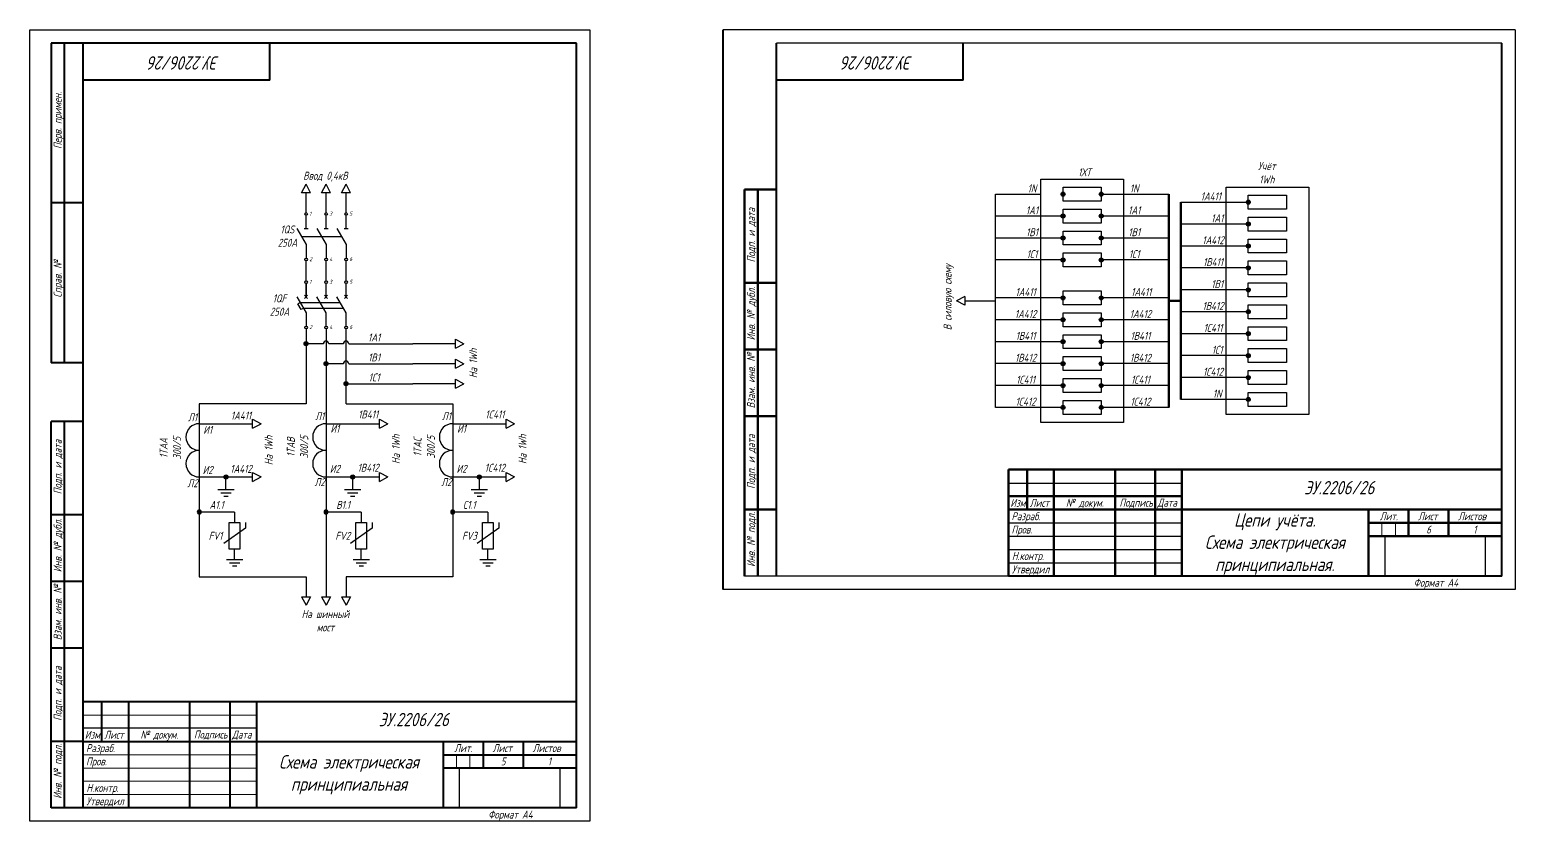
# Model space of a CAD drawing. Header units: millimetres. Extents: x 322 to 1998, y 180 to 477.
# Drawn here: x 1441 to 1998, y 180 to 477 of the extents above; entities that cross this region are included whole.
import ezdxf

# ---------------------------------------------------------------- set-up
doc = ezdxf.new("R2010")
doc.units = ezdxf.units.MM
doc.linetypes.add('DASHED2', pattern=[0.375, 0.25, -0.125])
doc.linetypes.add('TOPO-BASE MOD$0$barrier1', pattern=[0])
doc.layers.add('KONTUR', color=7, linetype='Continuous')
doc.layers.add('Основная', color=7, linetype='Continuous', lineweight=40)
doc.layers.add('тонкая', color=7, linetype='Continuous', lineweight=20)
doc.styles.get("Standard").update_dxf_attribs({"font": 'arial.ttf'})
doc.styles.add('Аннотативный', font='arial.ttf')
picture_1 = doc.add_image_def('image1.png', size_in_pixel=(1004, 400))

# ---------------------------------------------------------------- blocks, each defined once
blk = doc.blocks.new('Узел')
at = {"linetype": 'ByBlock', "lineweight": -2}
h = blk.add_hatch(color=0, dxfattribs=at)
h.dxf.hatch_style = 1
h.paths.add_polyline_path([(0.75, 0, 1), (-0.75, 0, 1)])
at = {"color": 0, "linetype": 'ByBlock', "lineweight": -2}
blk.add_circle((0, 0), 0.75, dxfattribs=at)
blk = doc.blocks.new('*U13')
at = {"color": 0, "linetype": 'ByBlock', "lineweight": -2}
for p, q in [((-3.05, 0), (3.05, 0)), ((0, 0), (0, 4.75)), ((-1.925, -1.2), (1.925, -1.2)), ((-0.8, -2.4), (0.8, -2.4))]:
    blk.add_line(p, q, dxfattribs=at)
blk = doc.blocks.new('A$C39715F4D')
at = {"lineweight": 25}
for p, q in [((3.48, 11), (3.48, 16)), ((0, 11.01), (3.48, 5)), ((0.36, 8.4), (1.23, 8.9)), ((1.61, 6.23), (0.36, 8.4)), ((2.48, 6.73), (1.61, 6.23)), ((3.48, 5), (3.48, 0))]:
    blk.add_line(p, q, dxfattribs=at)
blk = doc.blocks.new('Земля')
at = {"color": 0, "linetype": 'ByBlock', "lineweight": -2}
for p, q in [((-3.05, 0), (3.05, 0)), ((0, 0), (0, 3)), ((-1.925, -1.2), (1.925, -1.2)), ((-0.8, -2.4), (0.8, -2.4))]:
    blk.add_line(p, q, dxfattribs=at)

msp = doc.modelspace()

# ---------------------------------------------------------------- linework, layer by layer
for p, q in [((1998.38, 477.01), (1701.38, 477.01)), ((1993.38, 472.01), (1721.38, 472.01)), ((1544.97, 408.36), (1544.97, 415.86)), ((1552.47, 408.36), (1552.47, 415.86)), ((1559.97, 408.36), (1559.97, 415.86)), ((1803.47, 407.08), (1803.47, 415.3)), ((1803.47, 415.3), (1820.47, 415.3)), ((1803.47, 335.28), (1803.47, 415.3)), ((1843.12, 415.3), (1868.47, 415.3)), ((1872.92, 412.3), (1898.27, 412.3)), ((1544.97, 402.36), (1544.97, 407.36)), ((1552.47, 402.36), (1552.47, 407.36)), ((1559.97, 402.36), (1559.97, 407.36)), ((1828.82, 407.08), (1803.47, 407.08)), ((1868.47, 407.08), (1843.12, 407.08)), ((1541.49, 402.37), (1544.97, 396.36)), ((1544.22, 402.36), (1545.72, 402.36)), ((1548.99, 402.37), (1552.47, 396.36)), ((1551.72, 402.36), (1553.22, 402.36)), ((1556.49, 402.37), (1559.97, 396.36)), ((1559.22, 402.36), (1560.72, 402.36)), ((1898.27, 404.08), (1872.92, 404.08)), ((1544.97, 396.36), (1544.97, 391.3)), ((1552.47, 396.36), (1552.47, 391.3)), ((1559.97, 396.36), (1559.97, 391.3)), ((1828.82, 398.85), (1803.47, 398.85)), ((1868.47, 398.85), (1843.12, 398.85)), ((1898.27, 395.85), (1872.92, 395.85)), ((1544.97, 382.8), (1544.97, 390.3)), ((1552.47, 382.8), (1552.47, 390.3)), ((1559.97, 382.8), (1559.97, 390.3)), ((1828.82, 390.62), (1803.47, 390.62)), ((1868.47, 390.62), (1843.12, 390.62)), ((1898.27, 387.63), (1872.92, 387.63)), ((1544.97, 381.8), (1544.97, 376.8)), ((1552.47, 376.8), (1552.47, 381.8)), ((1559.97, 376.8), (1559.97, 381.8)), ((1898.27, 379.4), (1872.92, 379.4)), ((1542.71, 374.69), (1557.71, 374.69)), ((1544.37, 377.4), (1545.57, 376.2)), ((1545.57, 377.4), (1544.37, 376.2)), ((1552.47, 370.8), (1548.99, 376.81)), ((1551.87, 377.4), (1553.07, 376.2)), ((1553.07, 377.4), (1551.87, 376.2)), ((1559.97, 370.8), (1556.49, 376.81)), ((1559.37, 377.4), (1560.57, 376.2)), ((1560.57, 377.4), (1559.37, 376.2)), ((1792.02, 375.29), (1803.47, 375.29)), ((1828.82, 376.4), (1803.47, 376.4)), ((1868.47, 376.4), (1843.12, 376.4)), ((1543.97, 372.53), (1558.97, 372.53)), ((1552.47, 365.8), (1552.47, 370.8)), ((1559.97, 365.8), (1559.97, 370.8)), ((1828.82, 368.18), (1803.47, 368.18)), ((1868.47, 368.18), (1843.12, 368.18)), ((1898.27, 371.18), (1872.92, 371.18)), ((1544.97, 364.8), (1544.97, 336.69)), ((1552.47, 364.8), (1552.47, 309.19)), ((1559.97, 336.69), (1559.97, 364.8)), ((1898.27, 362.95), (1872.92, 362.95)), ((1551.47, 359.19), (1544.97, 359.19)), ((1558.97, 359.19), (1553.47, 359.19)), ((1828.82, 359.95), (1803.47, 359.95)), ((1868.47, 359.95), (1843.12, 359.95)), ((1558.97, 351.69), (1552.47, 351.69)), ((1828.82, 351.73), (1803.47, 351.73)), ((1868.47, 351.73), (1843.12, 351.73)), ((1898.27, 354.72), (1872.92, 354.72)), ((1898.27, 346.5), (1872.92, 346.5)), ((1828.82, 343.5), (1803.47, 343.5)), ((1868.47, 343.5), (1843.12, 343.5)), ((1544.97, 336.69), (1504.97, 336.69)), ((1504.97, 336.69), (1504.97, 271.69)), ((1559.97, 336.69), (1599.97, 336.69)), ((1599.97, 336.69), (1599.97, 271.69)), ((1828.82, 335.28), (1803.47, 335.28)), ((1868.47, 335.28), (1843.12, 335.28)), ((1898.27, 338.27), (1872.92, 338.27)), ((1504.97, 329.19), (1524.97, 329.19)), ((1552.47, 329.19), (1572.47, 329.19)), ((1599.97, 329.19), (1619.97, 329.19)), ((1504.97, 309.19), (1524.97, 309.19)), ((1552.47, 309.19), (1572.47, 309.19)), ((1552.47, 309.19), (1552.47, 264.19)), ((1599.97, 309.19), (1619.97, 309.19)), ((1518.19, 296.03), (1504.97, 296.03)), ((1565.69, 296.03), (1552.47, 296.03)), ((1613.19, 296.03), (1599.97, 296.03)), ((1973.38, 292.01), (1973.38, 297.01)), ((1518.19, 279.58), (1518.19, 282.13)), ((1565.69, 279.58), (1565.69, 282.13)), ((1613.19, 279.58), (1613.19, 282.13)), ((1504.97, 271.69), (1544.97, 271.69)), ((1544.97, 271.69), (1544.97, 264.19)), ((1599.97, 271.69), (1559.97, 271.69)), ((1559.97, 271.69), (1559.97, 264.19)), ((1993.38, 272.01), (1709.38, 272.01)), ((1943.38, 272.01), (1943.38, 272.01)), ((1998.38, 267.01), (1701.38, 267.01)), ((1526.38, 215.01), (1461.38, 215.01)), ((1626.38, 205.01), (1626.38, 210.01)), ((1596.38, 185.01), (1596.38, 185.01))]:
    msp.add_line(p, q)
at = {"linetype": 'ByBlock', "lineweight": -2}
for p, q in [((1543.32, 415.86), (1544.97, 419)), ((1546.62, 415.86), (1544.97, 419)), ((1550.82, 415.86), (1552.47, 419)), ((1554.12, 415.86), (1552.47, 419)), ((1558.32, 415.86), (1559.97, 419)), ((1561.62, 415.86), (1559.97, 419)), ((1546.62, 415.86), (1543.32, 415.86)), ((1554.12, 415.86), (1550.82, 415.86)), ((1561.62, 415.86), (1558.32, 415.86)), ((1792.02, 376.94), (1788.89, 375.29)), ((1792.02, 373.64), (1788.89, 375.29)), ((1792.02, 376.94), (1792.02, 373.64)), ((1600.97, 357.54), (1600.97, 360.84)), ((1600.97, 360.84), (1604.1, 359.19)), ((1600.97, 357.54), (1604.1, 359.19)), ((1600.97, 350.04), (1600.97, 353.34)), ((1600.97, 353.34), (1604.1, 351.69)), ((1600.97, 350.04), (1604.1, 351.69)), ((1600.97, 342.54), (1600.97, 345.84)), ((1600.97, 345.84), (1604.1, 344.19)), ((1600.97, 342.54), (1604.1, 344.19)), ((1524.97, 327.54), (1524.97, 330.84)), ((1524.97, 330.84), (1528.1, 329.19)), ((1524.97, 327.54), (1528.1, 329.19)), ((1572.47, 327.54), (1572.47, 330.84)), ((1572.47, 330.84), (1575.6, 329.19)), ((1572.47, 327.54), (1575.6, 329.19)), ((1619.97, 327.54), (1619.97, 330.84)), ((1619.97, 330.84), (1623.1, 329.19)), ((1619.97, 327.54), (1623.1, 329.19)), ((1524.97, 307.54), (1524.97, 310.84)), ((1524.97, 310.84), (1528.1, 309.19)), ((1524.97, 307.54), (1528.1, 309.19)), ((1572.47, 307.54), (1572.47, 310.84)), ((1572.47, 310.84), (1575.6, 309.19)), ((1572.47, 307.54), (1575.6, 309.19)), ((1619.97, 307.54), (1619.97, 310.84)), ((1619.97, 310.84), (1623.1, 309.19)), ((1619.97, 307.54), (1623.1, 309.19)), ((1543.32, 264.19), (1546.62, 264.19)), ((1543.32, 264.19), (1544.97, 261.05)), ((1546.62, 264.19), (1544.97, 261.05)), ((1550.82, 264.19), (1554.12, 264.19)), ((1550.82, 264.19), (1552.47, 261.05)), ((1554.12, 264.19), (1552.47, 261.05)), ((1558.32, 264.19), (1561.62, 264.19)), ((1558.32, 264.19), (1559.97, 261.05)), ((1561.62, 264.19), (1559.97, 261.05))]:
    msp.add_line(p, q, dxfattribs=at)
at = {"lineweight": 100}
for p, q in [((1868.47, 415.3), (1868.47, 335.28)), ((1872.92, 412.3), (1872.92, 338.27)), ((1868.47, 375.29), (1872.92, 375.29))]:
    msp.add_line(p, q, dxfattribs=at)
at = {"linetype": 'DASHED2'}
msp.add_line((1543.23, 399.37), (1558.23, 399.37), dxfattribs=at)
at = {"lineweight": 30}
for p, q in [((1560.97, 359.19), (1584.97, 359.19)), ((1600.97, 359.19), (1584.97, 359.19)), ((1560.97, 351.69), (1584.97, 351.69)), ((1600.97, 351.69), (1584.97, 351.69)), ((1559.97, 344.19), (1584.97, 344.19)), ((1600.97, 344.19), (1584.97, 344.19))]:
    msp.add_line(p, q, dxfattribs=at)
at = {"lineweight": 50}
msp.add_line((1873.38, 302.01), (1808.38, 302.01), dxfattribs=at)
at = {"lineweight": 25}
for p, q in [((1518.19, 296.03), (1518.19, 292.13)), ((1565.69, 296.03), (1565.69, 292.13)), ((1613.19, 296.03), (1613.19, 292.13)), ((1522.27, 290.03), (1514.12, 284.23)), ((1522.27, 292.13), (1522.27, 290.03)), ((1569.77, 290.03), (1561.62, 284.23)), ((1569.77, 292.13), (1569.77, 290.03)), ((1617.27, 290.03), (1609.12, 284.23)), ((1617.27, 292.13), (1617.27, 290.03))]:
    msp.add_line(p, q, dxfattribs=at)
for points in [[(1820.47, 420.91), (1851.47, 420.91), (1851.47, 329.66), (1820.47, 329.66)], [(1828.82, 417.91), (1843.12, 417.91), (1843.12, 412.69), (1828.82, 412.69)], [(1889.92, 417.92), (1920.91, 417.92), (1920.91, 332.66), (1889.92, 332.66)], [(1898.27, 414.92), (1912.56, 414.92), (1912.56, 409.69), (1898.27, 409.69)], [(1828.82, 409.69), (1843.12, 409.69), (1843.12, 404.46), (1828.82, 404.46)], [(1898.27, 406.69), (1912.56, 406.69), (1912.56, 401.46), (1898.27, 401.46)], [(1828.82, 401.46), (1843.12, 401.46), (1843.12, 396.24), (1828.82, 396.24)], [(1898.27, 398.46), (1912.56, 398.46), (1912.56, 393.24), (1898.27, 393.24)], [(1828.82, 393.24), (1843.12, 393.24), (1843.12, 388.01), (1828.82, 388.01)], [(1898.27, 390.24), (1912.56, 390.24), (1912.56, 385.01), (1898.27, 385.01)], [(1828.82, 379.02), (1843.12, 379.02), (1843.12, 373.79), (1828.82, 373.79)], [(1898.27, 382.01), (1912.56, 382.01), (1912.56, 376.79), (1898.27, 376.79)], [(1898.27, 382.01), (1912.56, 382.01), (1912.56, 376.79), (1898.27, 376.79)], [(1898.27, 373.79), (1912.56, 373.79), (1912.56, 368.56), (1898.27, 368.56)], [(1828.82, 370.79), (1843.12, 370.79), (1843.12, 365.56), (1828.82, 365.56)], [(1828.82, 362.56), (1843.12, 362.56), (1843.12, 357.34), (1828.82, 357.34)], [(1898.27, 365.56), (1912.56, 365.56), (1912.56, 360.34), (1898.27, 360.34)], [(1898.27, 357.34), (1912.56, 357.34), (1912.56, 352.11), (1898.27, 352.11)], [(1828.82, 354.34), (1843.12, 354.34), (1843.12, 349.11), (1828.82, 349.11)], [(1828.82, 346.11), (1843.12, 346.11), (1843.12, 340.89), (1828.82, 340.89)], [(1898.27, 349.11), (1912.56, 349.11), (1912.56, 343.89), (1898.27, 343.89)], [(1898.27, 340.89), (1912.56, 340.89), (1912.56, 335.66), (1898.27, 335.66)], [(1828.82, 337.89), (1843.12, 337.89), (1843.12, 332.66), (1828.82, 332.66)]]:
    msp.add_lwpolyline(points, close=True)
for points in [[(1520.19, 282.13), (1516.19, 282.13), (1516.19, 292.13), (1520.19, 292.13)], [(1567.69, 282.13), (1563.69, 282.13), (1563.69, 292.13), (1567.69, 292.13)], [(1615.19, 282.13), (1611.19, 282.13), (1611.19, 292.13), (1615.19, 292.13)]]:
    msp.add_lwpolyline(points, close=True, dxfattribs=at)
for centre in [(1544.97, 407.86), (1552.47, 407.86), (1559.97, 407.86), (1544.97, 390.8), (1552.47, 390.8), (1559.97, 390.8), (1544.97, 382.3), (1552.47, 382.3), (1559.97, 382.3), (1544.97, 365.3), (1552.47, 365.3), (1559.97, 365.3)]:
    msp.add_circle(centre, 0.5)
for centre, radius, start, end in [((1552.47, 359.19), 1, 0, 180), ((1559.97, 359.19), 1, 0, 180), ((1559.97, 351.69), 1, 0, 180), ((1504.97, 324.19), 5, 90, 270), ((1552.47, 324.19), 5, 90, 270), ((1599.97, 324.19), 5, 90, 270), ((1504.97, 314.19), 5, 90, 270), ((1552.47, 314.19), 5, 90, 270), ((1599.97, 314.19), 5, 90, 270)]:
    msp.add_arc(centre, radius, start, end)
at = {"layer": 'KONTUR'}
for p, q in [((1441.38, 180.01), (1441.38, 477.01)), ((1441.38, 477.01), (1651.38, 477.01)), ((1651.38, 477.01), (1651.38, 180.01)), ((1998.38, 477.01), (1998.38, 267.01)), ((1651.38, 180.01), (1441.38, 180.01))]:
    msp.add_line(p, q, dxfattribs=at)
at = {"layer": 'Основная'}
for p, q in [((1701.38, 267.01), (1701.38, 477.01)), ((1646.38, 472.01), (1449.38, 472.01)), ((1449.38, 472.01), (1449.38, 352.01)), ((1454.38, 352.01), (1454.38, 472.01)), ((1461.38, 225.01), (1461.38, 472.01)), ((1531.38, 458.01), (1531.38, 472.01)), ((1646.38, 185.01), (1646.38, 472.01)), ((1721.38, 272.01), (1721.38, 472.01)), ((1791.38, 458.01), (1791.38, 472.01)), ((1993.38, 272.01), (1993.38, 472.01)), ((1531.38, 458.01), (1461.38, 458.01)), ((1791.38, 458.01), (1721.38, 458.01)), ((1461.38, 412.01), (1449.38, 412.01)), ((1461.38, 352.01), (1449.38, 352.01)), ((1449.38, 185.01), (1449.38, 330.01)), ((1461.38, 330.01), (1449.38, 330.01)), ((1454.38, 185.01), (1454.38, 330.01)), ((1461.38, 295.01), (1449.38, 295.01)), ((1461.38, 270.01), (1449.38, 270.01)), ((1993.38, 272.01), (1808.38, 272.01)), ((1461.38, 245.01), (1449.38, 245.01)), ((1461.38, 185.01), (1461.38, 225.01)), ((1461.38, 225.01), (1646.38, 225.01)), ((1468.38, 210.01), (1468.38, 225.01)), ((1478.38, 225.01), (1478.38, 185.01)), ((1501.38, 185.01), (1501.38, 225.01)), ((1516.38, 225.01), (1516.38, 185.01)), ((1526.38, 225.01), (1526.38, 185.01)), ((1461.38, 210.01), (1449.38, 210.01)), ((1461.38, 210.01), (1646.38, 210.01)), ((1596.38, 210.01), (1596.38, 185.01)), ((1611.38, 210.01), (1611.38, 200.01)), ((1626.38, 210.01), (1626.38, 200.01)), ((1596.38, 205.01), (1646.38, 205.01)), ((1596.38, 200.01), (1646.38, 200.01)), ((1646.38, 185.01), (1449.38, 185.01))]:
    msp.add_line(p, q, dxfattribs=at)
at = {"layer": 'Основная', "lineweight": 50}
for p, q in [((1709.38, 272.01), (1709.38, 417.01)), ((1721.38, 417.01), (1709.38, 417.01)), ((1714.38, 272.01), (1714.38, 417.01)), ((1721.38, 382.01), (1709.38, 382.01)), ((1721.38, 357.01), (1709.38, 357.01)), ((1721.38, 332.01), (1709.38, 332.01)), ((1808.38, 272.01), (1808.38, 312.01)), ((1808.38, 312.01), (1993.38, 312.01)), ((1815.38, 297.01), (1815.38, 312.01)), ((1825.38, 312.01), (1825.38, 272.01)), ((1848.38, 272.01), (1848.38, 312.01)), ((1863.38, 312.01), (1863.38, 272.01)), ((1873.38, 312.01), (1873.38, 272.01)), ((1721.38, 297.01), (1709.38, 297.01)), ((1808.38, 297.01), (1993.38, 297.01)), ((1943.38, 297.01), (1943.38, 272.01)), ((1958.38, 297.01), (1958.38, 287.01)), ((1973.38, 297.01), (1973.38, 287.01)), ((1943.38, 292.01), (1993.38, 292.01)), ((1943.38, 287.01), (1993.38, 287.01))]:
    msp.add_line(p, q, dxfattribs=at)
at = {"layer": 'тонкая'}
for p, q in [((1948.37, 291.8), (1948.37, 287.06)), ((1953.44, 291.8), (1953.44, 287.06)), ((1601.37, 205.01), (1601.37, 200.06)), ((1606.44, 205.01), (1606.44, 200.06))]:
    msp.add_line(p, q, dxfattribs=at)
at = {"layer": 'тонкая', "lineweight": 30}
for points in [[(1808.38, 306.85), (1873.38, 306.85)], [(1808.38, 291.93), (1873.38, 291.93)], [(1808.38, 286.93), (1873.38, 286.93)], [(1808.38, 282.01), (1873.38, 282.01)], [(1808.38, 277.01), (1873.38, 277.01)]]:
    msp.add_lwpolyline(points, dxfattribs=at)
at = {"layer": 'тонкая'}
for points in [[(1461.38, 219.85), (1526.38, 219.85)], [(1461.38, 204.93), (1526.38, 204.93)], [(1461.38, 199.93), (1526.38, 199.93)], [(1461.38, 195.01), (1526.38, 195.01)], [(1461.38, 190.01), (1526.38, 190.01)]]:
    msp.add_lwpolyline(points, dxfattribs=at)

# ---------------------------------------------------------------- block references
for name, p in [('Узел', (1828.82, 415.3)), ('Узел', (1843.12, 415.3)), ('Узел', (1898.27, 412.3)), ('Узел', (1828.82, 407.08)), ('Узел', (1843.12, 407.08)), ('Узел', (1898.27, 404.08)), ('Узел', (1828.82, 398.85)), ('Узел', (1843.12, 398.85)), ('Узел', (1898.27, 395.85)), ('Узел', (1828.82, 390.62)), ('Узел', (1843.12, 390.62)), ('Узел', (1898.27, 387.63)), ('Узел', (1898.27, 379.4)), ('Узел', (1828.82, 376.4)), ('Узел', (1843.12, 376.4)), ('Узел', (1828.82, 368.18)), ('Узел', (1843.12, 368.18)), ('Узел', (1898.27, 371.18)), ('Узел', (1898.27, 362.95)), ('Узел', (1544.97, 359.19)), ('Узел', (1828.82, 359.95)), ('Узел', (1843.12, 359.95)), ('Узел', (1552.47, 351.69)), ('Узел', (1828.82, 351.73)), ('Узел', (1843.12, 351.73)), ('Узел', (1898.27, 354.72)), ('Узел', (1898.27, 346.5)), ('Узел', (1559.97, 344.19)), ('Узел', (1828.82, 343.5)), ('Узел', (1843.12, 343.5)), ('Узел', (1828.82, 335.28)), ('Узел', (1843.12, 335.28)), ('Узел', (1898.27, 338.27)), ('*U13', (1514.97, 304.44)), ('Узел', (1514.97, 309.19)), ('*U13', (1562.47, 304.44)), ('Узел', (1562.47, 309.19)), ('*U13', (1609.97, 304.44)), ('Узел', (1609.97, 309.19))]:
    msp.add_blockref(name, p)
at = {"linetype": 'TOPO-BASE MOD$0$barrier1', "lineweight": 30}
msp.add_blockref('A$C39715F4D', (1541.49, 365.8), dxfattribs=at)
at = {"xscale": -1}
for name, p in [('Узел', (1504.97, 296.03)), ('Узел', (1552.47, 296.03)), ('Узел', (1599.97, 296.03)), ('Земля', (1518.19, 278.08)), ('Земля', (1565.69, 278.08)), ('Земля', (1613.19, 278.08))]:
    msp.add_blockref(name, p, dxfattribs=at)

# ---------------------------------------------------------------- texts
at = {"attachment_point": 1}
for s, width, insert, char_height, rotation in [('{\\fGOST type A|b0|i1|c204|p34;ЭУ.2206/26}', 3, (1512.46, 462.03), 5, 180), ('{\\fGOST type A|b0|i1|c204|p34;ЭУ.2206/26}', 3, (1772.46, 462.03), 5, 180), ('{\\fGOST type A|b0|i1|c204|p34;Перв. примен.}', 27.3346, (1450.34, 432.26), 3, 90), ('{\\fGOST type A|b0|i1|c204|p34;Подп. и дата}', 27.3346, (1710.34, 389.7), 3, 90), ('{\\fGOST type A|b0|i1|c204|p34;Справ. №}', 27.3346, (1450.34, 376.49), 3, 90), ('\\pxqc;{\\fGOST type A|b0|i1|c204|p34;В силовую схему}', 29.4549, (1784.01, 361.89), 3, 90), ('{\\fGOST type A|b0|i1|c204|p34;Инв. № дубл.}', 27.3346, (1710.34, 360.44), 3, 90), ('\\pxqc;{\\fGOST type A|b0|i1|c204|p34;На \\fGOST type A|b0|i1|c0|p34;1Wh}', 15.3405, (1606.16, 344.13), 3, 90), ('{\\fGOST type A|b0|i1|c204|p34;Взам. инв. №}', 27.3346, (1710.34, 334.94), 3, 90), ('{\\fGOST type A|b0|i1|c204|p34;Подп. и дата}', 27.3346, (1450.34, 302.7), 3, 90), ('\\pxqc;{\\fGOST type A|b0|i1|c0|p34;1TAA\\P300/5}', 10.4803, (1490.12, 314.75), 3, 90), ('\\pxqc;{\\fGOST type A|b0|i1|c204|p34;На 1\\fGOST type A|b0|i1|c0|p34;Wh}', 17.1744, (1529.49, 310.57), 3, 90), ('\\pxqc;{\\fGOST type A|b0|i1|c0|p34;1TAB\\P300/5}', 10.4803, (1537.79, 315.17), 3, 90), ('\\pxqc;{\\fGOST type A|b0|i1|c204|p34;На 1\\fGOST type A|b0|i1|c0|p34;Wh}', 17.1744, (1577.16, 310.99), 3, 90), ('\\pxqc;{\\fGOST type A|b0|i1|c0|p34;1TAC\\P300/5}', 10.4803, (1585.29, 315.17), 3, 90), ('\\pxqc;{\\fGOST type A|b0|i1|c204|p34;На 1\\fGOST type A|b0|i1|c0|p34;Wh}', 17.1744, (1624.66, 310.99), 3, 90), ('{\\fGOST type A|b0|i1|c204|p34;Подп. и дата}', 27.3346, (1710.34, 304.7), 3, 90), ('{\\fGOST type A|b0|i1|c204|p34;Инв. № подл.}', 27.3346, (1710.34, 275.44), 3, 90), ('{\\fGOST type A|b0|i1|c204|p34;Инв. № дубл.}', 27.3346, (1450.34, 273.44), 3, 90), ('{\\fGOST type A|b0|i1|c204|p34;Взам. инв. №}', 27.3346, (1450.34, 247.94), 3, 90), ('{\\fGOST type A|b0|i1|c204|p34;Подп. и дата}', 27.3346, (1450.34, 217.7), 3, 90), ('{\\fGOST type A|b0|i1|c204|p34;Инв. № подл.}', 27.3346, (1450.34, 188.44), 3, 90)]:
    msp.add_mtext_dynamic_manual_height_columns(s, width=width, gutter_width=1, heights=[0], dxfattribs=dict(at, insert=insert, char_height=char_height, rotation=rotation))
for s, width, insert, char_height in [('\\pxqc;{\\fGOST type A|b0|i1|c204|p34;Ввод 0,4кВ}', 18.3811, (1543.06, 423.72), 3), ('\\pxqc;{\\fGOST type A|b0|i1|c204|p34;1ХТ}', 10.4803, (1831.59, 425.02), 3), ('\\pxqc;{\\fGOST type A|b0|i1|c204|p34;Учёт \\P1\\fGOST type A|b0|i1|c0|p34;Wh}', 10.4803, (1899.95, 427.33), 3), ('\\pxqc;{\\fGOST type A|b0|i1|c204|p34;1\\fGOST type A|b0|i1|c0|p34;N}', 10.4803, (1811.92, 418.98), 3), ('\\pxqc;{\\fGOST type A|b0|i1|c204|p34;1\\fGOST type A|b0|i1|c0|p34;N}', 10.4803, (1850.25, 418.98), 3), ('\\pxqc;{\\fGOST type A|b0|i1|c204|p34;1А411}', 10.4803, (1878.97, 415.99), 3), ('{\\fGOST type A|b0|i1|c0|p34;1}', 4.4501, (1546.23, 408.73), 1.5), ('{\\fGOST type A|b0|i1|c204|p34;3}', 4.4501, (1553.73, 408.73), 1.5), ('{\\fGOST type A|b0|i1|c204|p34;5}', 4.4501, (1561.23, 408.73), 1.5), ('\\pxqc;{\\fGOST type A|b0|i1|c204|p34;1А1}', 10.4803, (1811.92, 410.76), 3), ('\\pxqc;{\\fGOST type A|b0|i1|c204|p34;1А1}', 10.4803, (1850.25, 410.76), 3), ('\\pxqc;{\\fGOST type A|b0|i1|c204|p34;1А1}', 10.4803, (1881.36, 407.76), 3), ('\\pxqc;{\\fGOST type A|b0|i1|c204|p34;1В1}', 10.4803, (1811.92, 402.53), 3), ('\\pxqc;{\\fGOST type A|b0|i1|c204|p34;1В1}', 10.4803, (1850.25, 402.53), 3), ('\\pxqc;{\\fGOST type A|b0|i1|c204|p34;1А412}', 10.4803, (1879.79, 399.54), 3), ('{\\fGOST type A|b0|i1|c204|p34;2}', 4.4501, (1546.23, 391.66), 1.5), ('{\\fGOST type A|b0|i1|c204|p34;4}', 4.4501, (1553.73, 391.66), 1.5), ('{\\fGOST type A|b0|i1|c204|p34;6}', 4.4501, (1561.23, 391.66), 1.5), ('\\pxqc;{\\fGOST type A|b0|i1|c204|p34;1С1}', 10.4803, (1811.92, 394.31), 3), ('\\pxqc;{\\fGOST type A|b0|i1|c204|p34;1С1}', 10.4803, (1850.25, 394.31), 3), ('\\pxqc;{\\fGOST type A|b0|i1|c204|p34;1В411}', 10.4803, (1879.79, 391.31), 3), ('{\\fGOST type A|b0|i1|c0|p34;1}', 4.4501, (1546.23, 383.16), 1.5), ('{\\fGOST type A|b0|i1|c204|p34;3}', 4.4501, (1553.73, 383.16), 1.5), ('{\\fGOST type A|b0|i1|c204|p34;5}', 4.4501, (1561.23, 383.16), 1.5), ('\\pxqc;{\\fGOST type A|b0|i1|c204|p34;1А411}', 10.4803, (1809.52, 380.09), 3), ('\\pxqc;{\\fGOST type A|b0|i1|c204|p34;1А411}', 10.4803, (1852.88, 380.09), 3), ('\\pxqc;{\\fGOST type A|b0|i1|c204|p34;1В1}', 10.4803, (1881.36, 383.09), 3), ('\\pxqc;{\\fGOST type A|b0|i1|c0|p34;1QF\\P250A}', 10.4803, (1529.77, 377.71), 3), ('\\pxqc;{\\fGOST type A|b0|i1|c204|p34;1В412}', 10.4803, (1879.79, 374.86), 3), ('\\pxqc;{\\fGOST type A|b0|i1|c204|p34;1А412}', 10.4803, (1809.52, 371.86), 3), ('\\pxqc;{\\fGOST type A|b0|i1|c204|p34;1А412}', 10.4803, (1852.57, 371.86), 3), ('{\\fGOST type A|b0|i1|c204|p34;2}', 4.4501, (1546.23, 366.16), 1.5), ('{\\fGOST type A|b0|i1|c204|p34;4}', 4.4501, (1553.73, 366.16), 1.5), ('{\\fGOST type A|b0|i1|c204|p34;6}', 4.4501, (1561.23, 366.16), 1.5), ('\\pxqc;{\\fGOST type A|b0|i1|c0|p34;1A1}', 10.4803, (1565.25, 363.04), 3), ('\\pxqc;{\\fGOST type A|b0|i1|c204|p34;1В411}', 10.4803, (1809.52, 363.64), 3), ('\\pxqc;{\\fGOST type A|b0|i1|c204|p34;1В411}', 10.4803, (1852.57, 363.64), 3), ('\\pxqc;{\\fGOST type A|b0|i1|c204|p34;1С411}', 10.4803, (1879.79, 366.63), 3), ('\\pxqc;{\\fGOST type A|b0|i1|c204|p34;1С1}', 10.4803, (1881.36, 358.41), 3), ('\\pxqc;{\\fGOST type A|b0|i1|c0|p34;1B1}', 10.4803, (1565.25, 355.54), 3), ('\\pxqc;{\\fGOST type A|b0|i1|c204|p34;1В412}', 10.4803, (1809.52, 355.41), 3), ('\\pxqc;{\\fGOST type A|b0|i1|c204|p34;1В412}', 10.4803, (1852.57, 355.41), 3), ('\\pxqc;{\\fGOST type A|b0|i1|c0|p34;1C1}', 10.4803, (1565.25, 348.04), 3), ('\\pxqc;{\\fGOST type A|b0|i1|c204|p34;1С411}', 10.4803, (1809.52, 347.19), 3), ('\\pxqc;{\\fGOST type A|b0|i1|c204|p34;1С411}', 10.4803, (1852.57, 347.19), 3), ('\\pxqc;{\\fGOST type A|b0|i1|c204|p34;1С412}', 10.4803, (1879.79, 350.18), 3), ('\\pxqc;{\\fGOST type A|b0|i1|c204|p34;1\\fGOST type A|b0|i1|c0|p34;N}', 10.4803, (1881.36, 341.96), 3), ('\\pxqc;{\\fGOST type A|b0|i1|c204|p34;1С412}', 10.4803, (1809.52, 338.96), 3), ('\\pxqc;{\\fGOST type A|b0|i1|c204|p34;1С412}', 10.4803, (1852.57, 338.96), 3), ('\\pxqc;{\\fGOST type A|b0|i1|c204|p34;Л1}', 10.4803, (1497.19, 333.09), 3), ('\\pxqc;{\\fGOST type A|b0|i1|c0|p34;1A411}', 10.4803, (1515.35, 333.74), 3), ('\\pxqc;{\\fGOST type A|b0|i1|c204|p34;Л1}', 10.4803, (1544.86, 333.51), 3), ('\\pxqc;{\\fGOST type A|b0|i1|c204|p34;И1}', 10.4803, (1550.53, 328.8), 3), ('\\pxqc;{\\fGOST type A|b0|i1|c0|p34;1B411}', 10.4803, (1563.02, 334.16), 3), ('\\pxqc;{\\fGOST type A|b0|i1|c204|p34;Л1}', 10.4803, (1592.36, 333.51), 3), ('\\pxqc;{\\fGOST type A|b0|i1|c204|p34;И1}', 10.4803, (1598.03, 328.8), 3), ('\\pxqc;{\\fGOST type A|b0|i1|c0|p34;1C411}', 10.4803, (1610.52, 334.16), 3), ('\\pxqc;{\\fGOST type A|b0|i1|c204|p34;И1}', 10.4803, (1502.85, 328.38), 3), ('\\pxqc;{\\fGOST type A|b0|i1|c204|p34;И2}', 10.4803, (1502.85, 313.33), 3), ('\\pxqc;{\\fGOST type A|b0|i1|c0|p34;1A412}', 10.4803, (1515.35, 313.74), 3), ('\\pxqc;{\\fGOST type A|b0|i1|c204|p34;И2}', 10.4803, (1550.53, 313.75), 3), ('\\pxqc;{\\fGOST type A|b0|i1|c0|p34;1B412}', 10.4803, (1563.02, 314.16), 3), ('\\pxqc;{\\fGOST type A|b0|i1|c204|p34;И2}', 10.4803, (1598.03, 313.75), 3), ('\\pxqc;{\\fGOST type A|b0|i1|c0|p34;1C412}', 10.4803, (1610.52, 314.16), 3), ('\\pxqc;{\\fGOST type A|b0|i1|c204|p34;Л2}', 10.4803, (1497.19, 308.36), 3), ('\\pxqc;{\\fGOST type A|b0|i1|c204|p34;Л2}', 10.4803, (1544.86, 308.78), 3), ('\\pxqc;{\\fGOST type A|b0|i1|c204|p34;Л2}', 10.4803, (1592.36, 308.78), 3), ('{\\fGOST type A|b0|i1|c204|p34;ЭУ.2206/26}', 3, (1919.22, 307.69), 5), ('{\\fGOST type A|b0|i1|c204|p34;Изм.}', 4.4501, (1809.04, 300.97), 3), ('{\\fGOST type A|b0|i1|c204|p34;Лист}', 4.4501, (1816.32, 300.97), 3), ('{\\fGOST type A|b0|i1|c204|p34;№ докум.}', 22.8553, (1829.9, 301.01), 3), ('{\\fGOST type A|b0|i1|c204|p34;Подпись}', 4.4501, (1849.95, 301.06), 3), ('{\\fGOST type A|b0|i1|c204|p34;Дата}', 4.4501, (1864.24, 301.06), 3), ('{\\fGOST type A|b0|i1|c204|p34;А1.1}', 10.4803, (1508.8, 300.23), 3), ('{\\fGOST type A|b0|i1|c204|p34;В1.1}', 10.4803, (1556.3, 300.23), 3), ('{\\fGOST type A|b0|i1|c204|p34;С1.1}', 10.4803, (1603.8, 300.23), 3), ('{\\fGOST type A|b0|i1|c204|p34;Разраб.}', 4.4501, (1809.49, 295.97), 3), ('\\pxqc;{\\fGOST type A|b0|i1|c204|p34;Цепи учёта.\\PСхема электрическая принципиальная.}', 69.7104, (1873.38, 295.56), 5), ('{\\fGOST type A|b0|i1|c204|p34;Лит.}', 4.4501, (1947.56, 295.97), 3), ('{\\fGOST type A|b0|i1|c204|p34;Лист}', 4.4501, (1961.94, 295.97), 3), ('{\\fGOST type A|b0|i1|c204|p34;Листов}', 4.4501, (1976.94, 295.97), 3), ('{\\fGOST type A|b0|i1|c204|p34;Пров.}', 4.4501, (1809.49, 290.97), 3), ('{\\fGOST type A|b0|i1|c204|p34;6}', 4.4501, (1965, 290.97), 3), ('{\\fGOST type A|b0|i1|c204|p34;1}', 4.4501, (1982.61, 290.97), 3), ('{\\fGOST type A|b0|i1|c0|p34;FV1}', 10.4803, (1508.46, 288.62), 3), ('{\\fGOST type A|b0|i1|c0|p34;FV2}', 10.4803, (1555.96, 288.62), 3), ('{\\fGOST type A|b0|i1|c0|p34;FV3}', 10.4803, (1603.46, 288.62), 3), ('{\\fGOST type A|b0|i1|c204|p34;Н.контр.}', 4.4501, (1809.64, 281.05), 3), ('{\\fGOST type A|b0|i1|c204|p34;Утвердил}', 4.4501, (1809.6, 276.05), 3), ('{\\fGOST type A|b0|i1|c204|p34;Формат А4}', 19.5716, (1960.27, 271.04), 3), ('\\pxqc;{\\fGOST type A|b0|i1|c204|p34;На шинный мост }', 18.3811, (1543.06, 259.27), 3), ('{\\fGOST type A|b0|i1|c204|p34;ЭУ.2206/26}', 3, (1572.22, 220.69), 5), ('{\\fGOST type A|b0|i1|c204|p34;Изм.}', 4.4501, (1462.04, 213.97), 3), ('{\\fGOST type A|b0|i1|c204|p34;Лист}', 4.4501, (1469.32, 213.97), 3), ('{\\fGOST type A|b0|i1|c204|p34;№ докум.}', 22.8553, (1482.9, 214.01), 3), ('{\\fGOST type A|b0|i1|c204|p34;Подпись}', 4.4501, (1502.95, 214.06), 3), ('{\\fGOST type A|b0|i1|c204|p34;Дата}', 4.4501, (1517.24, 214.06), 3), ('{\\fGOST type A|b0|i1|c204|p34;Разраб.}', 4.4501, (1462.49, 208.97), 3), ('{\\fGOST type A|b0|i1|c204|p34;Лит.}', 4.4501, (1600.56, 208.97), 3), ('{\\fGOST type A|b0|i1|c204|p34;Лист}', 4.4501, (1614.94, 208.97), 3), ('{\\fGOST type A|b0|i1|c204|p34;Листов}', 4.4501, (1629.94, 208.97), 3), ('{\\fGOST type A|b0|i1|c204|p34;Пров.}', 4.4501, (1462.49, 203.97), 3), ('\\pxqc;{\\fGOST type A|b0|i1|c204|p34;Схема электрическая принципиальная}', 57.478, (1532.33, 204.81), 5), ('{\\fGOST type A|b0|i1|c204|p34;5}', 4.4501, (1618, 203.97), 3), ('{\\fGOST type A|b0|i1|c204|p34;1}', 4.4501, (1635.61, 203.97), 3), ('{\\fGOST type A|b0|i1|c204|p34;Н.контр.}', 4.4501, (1462.64, 194.05), 3), ('{\\fGOST type A|b0|i1|c204|p34;Утвердил}', 4.4501, (1462.6, 189.05), 3), ('{\\fGOST type A|b0|i1|c204|p34;Формат А4}', 19.5716, (1613.27, 184.04), 3)]:
    msp.add_mtext_dynamic_manual_height_columns(s, width=width, gutter_width=1, heights=[0], dxfattribs=dict(at, insert=insert, char_height=char_height))
at = {"insert": (1535.71, 403.57), "char_height": 3, "attachment_point": 1, "style": 'Аннотативный'}
msp.add_mtext_dynamic_manual_height_columns('\\pxqc;{\\fGOST type A|b0|i1|c0|p34;1QS\\P250A}', width=4.5373, gutter_width=20, heights=[0], dxfattribs=at)

# ---------------------------------------------------------------- pictures from other files: only their frames are drawn
at = {"color": 7, "true_color": 0xffffff}
image = msp.add_image(picture_1, insert=(1949.54, 272.02), size_in_units=(37.6, 14.98), dxfattribs=at)
image.dxf.flags = 7
image = msp.add_image(picture_1, insert=(1602.54, 185.02), size_in_units=(37.6, 14.98), dxfattribs=at)
image.dxf.flags = 7

doc.saveas('drawing.dxf')
